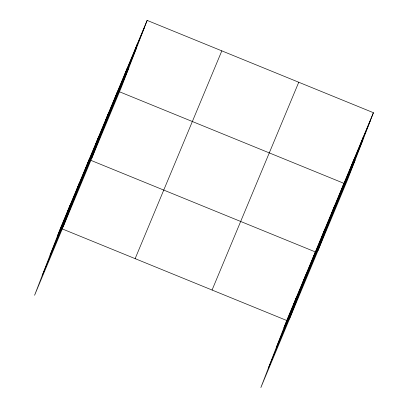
<?xml version="1.0" encoding="UTF-8"?>
<svg xmlns="http://www.w3.org/2000/svg" width="408" height="408" viewBox="0 0 408 408"><rect width="100%" height="100%" fill="white"/><g stroke="black" fill="none" stroke-linecap="round" stroke-linejoin="round"><path stroke-width="0.61" d="M147.155 20.4L60.476 228.184L34.578 295.29L121.263 87.506L147.155 20.4L373.422 112.71L347.524 179.816L260.845 387.6L286.737 320.494L373.422 112.71M67.167 212.696L70.008 205.331M76.699 189.837L79.545 182.473M63.184 226.721L89.082 159.615M95.773 144.126L98.614 136.762M105.305 121.268L108.151 113.903M91.79 158.151L117.683 91.045M124.664 74.863L127.51 67.498M134.492 51.316L137.333 43.947M293.429 305.005L296.274 297.636M302.965 282.147L305.806 274.783M289.45 319.03L315.343 251.925L90.831 160.329M322.034 236.436L324.88 229.066M331.571 213.578L334.412 206.213M318.056 250.461L343.949 183.355L119.437 91.759M350.931 167.173L353.772 159.809M360.754 143.626L363.594 136.257M57.63 235.554L144.315 27.77M50.026 255.265L136.706 47.481M42.187 275.579L128.872 67.794M135.14 258.647L221.825 50.862M212.068 290.032L298.753 82.248M283.897 327.859L370.576 120.074M276.287 347.575L362.972 139.791M268.449 367.889L355.133 160.099M60.476 228.184L286.737 320.494"/></g></svg>
